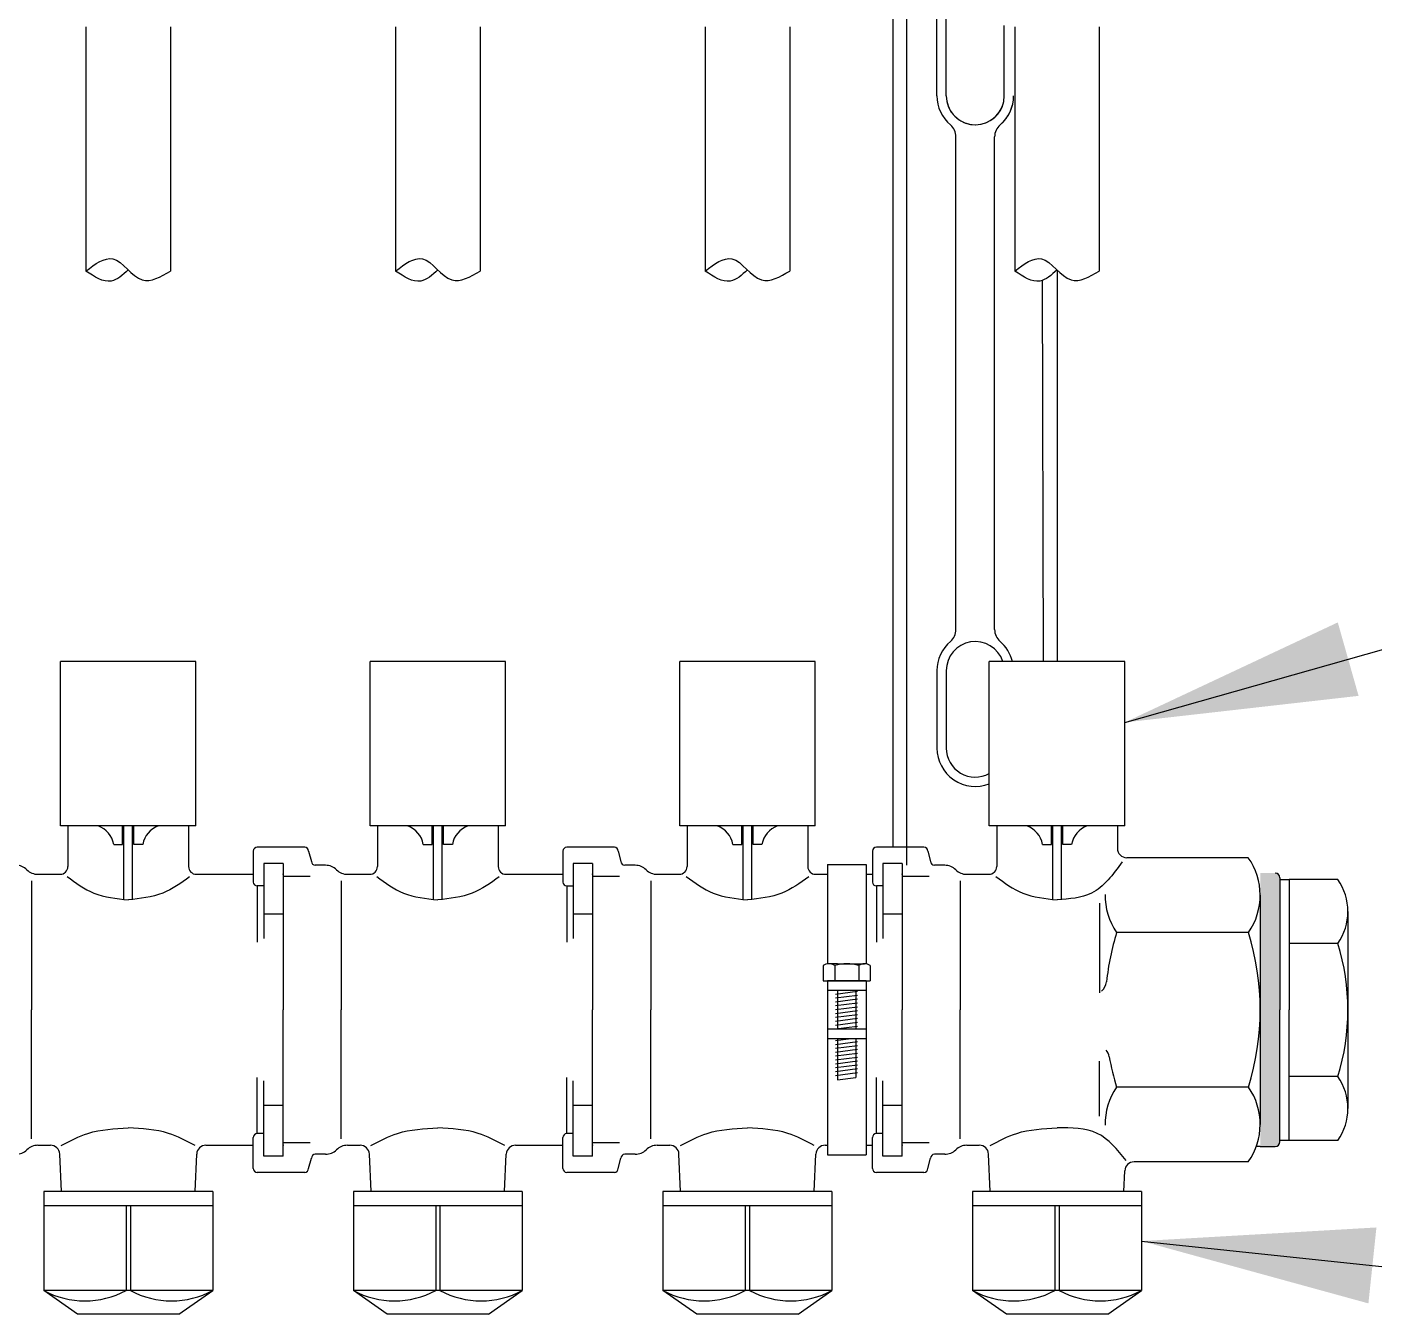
# Paper-space layout 'M&T INST' of a CAD drawing. Header units: inches. Extents: x 0.2 to 34.4, y 0.5 to 23.
# Drawn here: x 16.584 to 17.491, y 13.458 to 14.324 of the extents above; entities that cross this region are included whole.
import ezdxf

# ---------------------------------------------------------------- set-up
doc = ezdxf.new("R2010")
doc.units = ezdxf.units.IN
doc.header["$MEASUREMENT"] = 0
for name, color, linetype in [('D_DTTXT', 7, 'Continuous'), ('D_OBJECTS', 4, 'Continuous'), ('D_PEX TUBING', 6, 'Continuous'), ('Title Block', 7, 'Continuous')]:
    doc.layers.add(name, color=color, linetype=linetype)
doc.styles.get("Standard").update_dxf_attribs({"font": 'arial.ttf'})
doc.dimstyles.get("Standard").update_dxf_attribs({"dimtxt": 4, "dimasz": 6, "dimexe": 0.18, "dimexo": 0.0625, "dimgap": 0.09, "dimtad": 0, "dimtih": 1, "dimtoh": 1, "dimdec": 4, "dimzin": 0, "dimdsep": 46, "dimlunit": 4, "dimtxsty": 'Standard', "dimcen": 0.09, "dimadec": 0, "dimazin": 0, "dimtfac": 1, "dimtdec": 4, "dimtofl": 0, "dimtmove": 0, "dimatfit": 3, "dimfxl": 1, "dimtolj": 1, "dimtzin": 0, "dimarcsym": 0})

# ---------------------------------------------------------------- blocks, each defined once
blk = doc.blocks.new('SINGLE MANIFOLD')
at = {"layer": 'D_OBJECTS', "ltscale": 12}
h = blk.add_hatch(color=5, dxfattribs=at)
h.paths.add_polyline_path([(-2.53959, -3.3926, 0.414214), (-2.54209, -3.3901), (-2.55021, -3.3901), (-2.55021, -3.46366), (-2.53959, -3.46366)])
h.paths.add_polyline_path([(-2.53959, -3.46366), (-2.55021, -3.46366), (-2.55021, -3.53722), (-2.54209, -3.53722, 0.414214), (-2.53959, -3.53472)])
h = blk.add_hatch(color=5, dxfattribs=at)
h.paths.add_polyline_path([(-2.53959, -3.3926, 0.414214), (-2.54209, -3.3901), (-2.55021, -3.3901), (-2.55021, -3.46366), (-2.53959, -3.46366)])
h.paths.add_polyline_path([(-2.53959, -3.46366), (-2.55021, -3.46366), (-2.55021, -3.53722), (-2.54209, -3.53722, 0.414214), (-2.53959, -3.53472)])
for p, q in [((-2.74786, -3.37616), (-2.74786, -2.84158)), ((-2.74036, -3.38575), (-2.74036, -2.84158)), ((-2.72421, -2.97169), (-2.72421, -2.93003)), ((-2.71921, -2.97169), (-2.71921, -2.93003)), ((-2.68796, -2.97169), (-2.68796, -2.93387)), ((-2.714, -3.25903), (-2.714, -2.99376)), ((-2.69317, -3.25903), (-2.69317, -2.99376)), ((-2.65932, -3.27616), (-2.65936, -3.06568)), ((-2.66682, -3.27616), (-2.66744, -3.0709)), ((-2.72421, -3.2811), (-2.72421, -3.32277)), ((-2.71921, -3.2811), (-2.71921, -3.32277))]:
    blk.add_line(p, q, dxfattribs=at)
at = {"layer": 'D_OBJECTS', "color": 5, "ltscale": 12}
for p, q in [((-3.12311, -3.27616), (-3.19603, -3.27616)), ((-3.19603, -3.3647), (-3.19603, -3.27616)), ((-3.12311, -3.3647), (-3.12311, -3.27616)), ((-3.12311, -3.3647), (-3.12311, -3.27616)), ((-2.95645, -3.27616), (-3.02936, -3.27616)), ((-3.02936, -3.3647), (-3.02936, -3.27616)), ((-2.95645, -3.3647), (-2.95645, -3.27616)), ((-2.95645, -3.3647), (-2.95645, -3.27616)), ((-2.78978, -3.27616), (-2.8627, -3.27616)), ((-2.8627, -3.3647), (-2.8627, -3.27616)), ((-2.78978, -3.3647), (-2.78978, -3.27616)), ((-2.78978, -3.3647), (-2.78978, -3.27616)), ((-2.62311, -3.27616), (-2.69603, -3.27616)), ((-2.69603, -3.3647), (-2.69603, -3.27616)), ((-2.62311, -3.3647), (-2.62311, -3.27616)), ((-2.62311, -3.3647), (-2.62311, -3.27616)), ((-3.12311, -3.3647), (-3.19603, -3.3647)), ((-3.19207, -3.3647), (-3.19207, -3.38657)), ((-3.16264, -3.37463), (-3.16264, -3.3647)), ((-3.16191, -3.40422), (-3.16191, -3.3647)), ((-3.15724, -3.40424), (-3.15724, -3.3647)), ((-3.15651, -3.37463), (-3.15651, -3.3647)), ((-3.12707, -3.3647), (-3.12707, -3.38657)), ((-2.95645, -3.3647), (-3.02936, -3.3647)), ((-3.02541, -3.3647), (-3.02541, -3.38657)), ((-2.99597, -3.37463), (-2.99597, -3.3647)), ((-2.99524, -3.40422), (-2.99524, -3.3647)), ((-2.99057, -3.40424), (-2.99057, -3.3647)), ((-2.98984, -3.37463), (-2.98984, -3.3647)), ((-2.96041, -3.3647), (-2.96041, -3.38657)), ((-2.78978, -3.3647), (-2.8627, -3.3647)), ((-2.85874, -3.3647), (-2.85874, -3.38657)), ((-2.8293, -3.37463), (-2.8293, -3.3647)), ((-2.82858, -3.40422), (-2.82858, -3.3647)), ((-2.8239, -3.40424), (-2.8239, -3.3647)), ((-2.82318, -3.37463), (-2.82318, -3.3647)), ((-2.79374, -3.3647), (-2.79374, -3.38657)), ((-2.62311, -3.3647), (-2.69603, -3.3647)), ((-2.69207, -3.3647), (-2.69207, -3.38657)), ((-2.66264, -3.37463), (-2.66264, -3.3647)), ((-2.66191, -3.40422), (-2.66191, -3.3647)), ((-2.65724, -3.40424), (-2.65724, -3.3647)), ((-2.65651, -3.37463), (-2.65651, -3.3647)), ((-2.62707, -3.3647), (-2.62707, -3.3768)), ((-3.16739, -3.37463), (-3.16264, -3.37463)), ((-3.15176, -3.37463), (-3.15651, -3.37463)), ((-3.09224, -3.37824), (-3.09224, -3.39491)), ((-3.06455, -3.37616), (-3.09015, -3.37616)), ((-3.06247, -3.37824), (-3.06099, -3.38378)), ((-3.00072, -3.37463), (-2.99597, -3.37463)), ((-2.98509, -3.37463), (-2.98984, -3.37463)), ((-2.92557, -3.37824), (-2.92557, -3.39491)), ((-2.89789, -3.37616), (-2.92349, -3.37616)), ((-2.8958, -3.37824), (-2.89432, -3.38378)), ((-2.83406, -3.37463), (-2.8293, -3.37463)), ((-2.81842, -3.37463), (-2.82318, -3.37463)), ((-2.7589, -3.37824), (-2.7589, -3.39491)), ((-2.73122, -3.37616), (-2.75682, -3.37616)), ((-2.72914, -3.37824), (-2.72765, -3.38378)), ((-2.66739, -3.37463), (-2.66264, -3.37463)), ((-2.65176, -3.37463), (-2.65651, -3.37463)), ((-3.08666, -3.38495), (-3.08666, -3.42533)), ((-3.07624, -3.38495), (-3.08666, -3.38495)), ((-3.07624, -3.38495), (-3.07624, -3.46366)), ((-3.05332, -3.38586), (-3.0589, -3.38586)), ((-2.91999, -3.38495), (-2.91999, -3.42533)), ((-2.90957, -3.38495), (-2.91999, -3.38495)), ((-2.90957, -3.38495), (-2.90957, -3.46366)), ((-2.88666, -3.38586), (-2.89224, -3.38586)), ((-2.78322, -3.38553), (-2.78322, -3.43898)), ((-2.78322, -3.38553), (-2.76239, -3.38553)), ((-2.76239, -3.38553), (-2.76239, -3.43898)), ((-2.75332, -3.38495), (-2.75332, -3.42533)), ((-2.74291, -3.38495), (-2.75332, -3.38495)), ((-2.74291, -3.38495), (-2.74291, -3.46366)), ((-2.71999, -3.38586), (-2.72557, -3.38586)), ((-2.55663, -3.3818), (-2.62207, -3.3818)), ((-3.20821, -3.39074), (-3.19624, -3.39074)), ((-3.12291, -3.39074), (-3.09224, -3.39074)), ((-3.09572, -3.39074), (-3.09224, -3.39074)), ((-3.09572, -3.39074), (-3.09224, -3.39074)), ((-3.08666, -3.39199), (-3.08666, -3.39699)), ((-3.07624, -3.39199), (-3.07624, -3.46366)), ((-3.06169, -3.39199), (-3.07624, -3.39199)), ((-3.04154, -3.39074), (-3.02957, -3.39074)), ((-2.95624, -3.39074), (-2.92557, -3.39074)), ((-2.91999, -3.39199), (-2.91999, -3.39699)), ((-2.90957, -3.39199), (-2.90957, -3.46366)), ((-2.89503, -3.39199), (-2.90957, -3.39199)), ((-2.87488, -3.39074), (-2.86291, -3.39074)), ((-2.78957, -3.39074), (-2.78322, -3.39074)), ((-2.76239, -3.39074), (-2.7589, -3.39074)), ((-2.75332, -3.39199), (-2.75332, -3.39699)), ((-2.74291, -3.39199), (-2.74291, -3.46366)), ((-2.72836, -3.39199), (-2.74291, -3.39199)), ((-2.70821, -3.39074), (-2.69624, -3.39074)), ((-2.53959, -3.3926), (-2.53959, -3.46366)), ((-2.53959, -3.3926), (-2.53959, -3.46366)), ((-2.53959, -3.39357), (-2.53459, -3.39357)), ((-2.53959, -3.39357), (-2.53459, -3.39357)), ((-2.53959, -3.39357), (-2.53459, -3.39357)), ((-2.53459, -3.39357), (-2.53459, -3.46366)), ((-2.53459, -3.39357), (-2.53459, -3.46366)), ((-2.53459, -3.39357), (-2.53459, -3.46366)), ((-2.50837, -3.39357), (-2.53459, -3.39357)), ((-3.21166, -3.3942), (-3.21166, -3.46366)), ((-3.09015, -3.39699), (-3.09015, -3.42725)), ((-3.08666, -3.39699), (-3.09015, -3.39699)), ((-3.04499, -3.3942), (-3.04499, -3.46366)), ((-2.92349, -3.39699), (-2.92349, -3.42725)), ((-2.92349, -3.39699), (-2.91999, -3.39699)), ((-2.87832, -3.3942), (-2.87832, -3.46366)), ((-2.75682, -3.39699), (-2.75682, -3.42725)), ((-2.75332, -3.39699), (-2.75682, -3.39699)), ((-2.71166, -3.3942), (-2.71166, -3.46366)), ((-2.63676, -3.40634), (-2.63676, -3.4545)), ((-2.55021, -3.40199), (-2.55021, -3.52532)), ((-2.55021, -3.40199), (-2.55021, -3.52532)), ((-3.07624, -3.41213), (-3.08666, -3.41213)), ((-2.90957, -3.41213), (-2.91999, -3.41213)), ((-2.74291, -3.41213), (-2.75332, -3.41213)), ((-2.50298, -3.41075), (-2.50298, -3.51682)), ((-2.55648, -3.42197), (-2.62747, -3.42197)), ((-2.50837, -3.42793), (-2.53459, -3.42793)), ((-2.78544, -3.4399), (-2.78544, -3.44803)), ((-2.7778, -3.4389), (-2.78233, -3.4389)), ((-2.77924, -3.43987), (-2.77924, -3.44803)), ((-2.7778, -3.4389), (-2.7678, -3.4389)), ((-2.7678, -3.4389), (-2.76328, -3.4389)), ((-2.7678, -3.4389), (-2.76328, -3.4389)), ((-2.76636, -3.43987), (-2.76636, -3.44803)), ((-2.76016, -3.4399), (-2.76016, -3.44803)), ((-2.78544, -3.44803), (-2.76016, -3.44803)), ((-2.76239, -3.44803), (-2.78322, -3.44803)), ((-2.78322, -3.44803), (-2.78322, -3.54178)), ((-2.76239, -3.44803), (-2.76239, -3.54178)), ((-2.76239, -3.45324), (-2.78322, -3.45324)), ((-2.77888, -3.45518), (-2.76706, -3.45364)), ((-2.77888, -3.45727), (-2.76706, -3.45573)), ((-2.77888, -3.45935), (-2.76706, -3.45781)), ((-2.7778, -3.45324), (-2.7778, -3.47407)), ((-2.7678, -3.45324), (-2.7678, -3.47407)), ((-3.21166, -3.53311), (-3.21166, -3.46366)), ((-3.07624, -3.54236), (-3.07624, -3.46366)), ((-3.07624, -3.53532), (-3.07624, -3.46366)), ((-3.04499, -3.53311), (-3.04499, -3.46366)), ((-2.90957, -3.54236), (-2.90957, -3.46366)), ((-2.90957, -3.53532), (-2.90957, -3.46366)), ((-2.87832, -3.53311), (-2.87832, -3.46366)), ((-2.77888, -3.46143), (-2.76706, -3.4599)), ((-2.77888, -3.46352), (-2.76706, -3.46198)), ((-2.77888, -3.4656), (-2.76706, -3.46406)), ((-2.77888, -3.46769), (-2.76706, -3.46615)), ((-2.74291, -3.54236), (-2.74291, -3.46366)), ((-2.74291, -3.53532), (-2.74291, -3.46366)), ((-2.71166, -3.53311), (-2.71166, -3.46366)), ((-2.53959, -3.53472), (-2.53959, -3.46366)), ((-2.53959, -3.53472), (-2.53959, -3.46366)), ((-2.53459, -3.53375), (-2.53459, -3.46366)), ((-2.53459, -3.53375), (-2.53459, -3.46366)), ((-2.53459, -3.53375), (-2.53459, -3.46366)), ((-2.77888, -3.46977), (-2.76706, -3.46823)), ((-2.77888, -3.47185), (-2.76706, -3.47031)), ((-2.77888, -3.47394), (-2.76706, -3.4724)), ((-2.76239, -3.47407), (-2.78322, -3.47407)), ((-2.76239, -3.47928), (-2.78322, -3.47928)), ((-2.77888, -3.48019), (-2.77192, -3.47928)), ((-2.77888, -3.48227), (-2.76706, -3.48073)), ((-2.7778, -3.47928), (-2.7778, -3.5014)), ((-2.7678, -3.47928), (-2.7678, -3.5001)), ((-2.77888, -3.48436), (-2.76706, -3.48282)), ((-2.77888, -3.48644), (-2.76706, -3.4849)), ((-2.77888, -3.48852), (-2.76706, -3.48698)), ((-2.77888, -3.49061), (-2.76706, -3.48907)), ((-2.77888, -3.49269), (-2.76706, -3.49115)), ((-2.77888, -3.49477), (-2.76706, -3.49323)), ((-2.77888, -3.49686), (-2.76706, -3.49532)), ((-2.63676, -3.52097), (-2.63676, -3.4914)), ((-3.09015, -3.53032), (-3.09015, -3.50006)), ((-3.08666, -3.54236), (-3.08666, -3.50198)), ((-2.92349, -3.53032), (-2.92349, -3.50006)), ((-2.91999, -3.54236), (-2.91999, -3.50198)), ((-2.77888, -3.49894), (-2.76706, -3.4974)), ((-2.7778, -3.5014), (-2.7678, -3.5001)), ((-2.75682, -3.53032), (-2.75682, -3.50006)), ((-2.75332, -3.54236), (-2.75332, -3.50198)), ((-2.50837, -3.49964), (-2.53459, -3.49964)), ((-2.55648, -3.50534), (-2.62747, -3.50534)), ((-2.55648, -3.50534), (-2.60931, -3.50534)), ((-3.07624, -3.51519), (-3.08666, -3.51519)), ((-2.90957, -3.51519), (-2.91999, -3.51519)), ((-2.74291, -3.51519), (-2.75332, -3.51519)), ((-3.08666, -3.53032), (-3.09015, -3.53032)), ((-3.08666, -3.53532), (-3.08666, -3.53032)), ((-2.91999, -3.53032), (-2.92349, -3.53032)), ((-2.91999, -3.53532), (-2.91999, -3.53032)), ((-2.75332, -3.53032), (-2.75682, -3.53032)), ((-2.75332, -3.53532), (-2.75332, -3.53032)), ((-3.20821, -3.53657), (-3.20143, -3.53657)), ((-3.11772, -3.53657), (-3.09572, -3.53657)), ((-3.09572, -3.53657), (-3.09224, -3.53657)), ((-3.09572, -3.53657), (-3.09224, -3.53657)), ((-3.09224, -3.54907), (-3.09224, -3.53241)), ((-3.06169, -3.53532), (-3.07624, -3.53532)), ((-3.04154, -3.53657), (-3.03476, -3.53657)), ((-2.95105, -3.53657), (-2.92557, -3.53657)), ((-2.92557, -3.54907), (-2.92557, -3.53241)), ((-2.89503, -3.53532), (-2.90957, -3.53532)), ((-2.87488, -3.53657), (-2.86809, -3.53657)), ((-2.78439, -3.53657), (-2.78322, -3.53657)), ((-2.78439, -3.53657), (-2.78322, -3.53657)), ((-2.78439, -3.53657), (-2.78322, -3.53657)), ((-2.76239, -3.53657), (-2.7589, -3.53657)), ((-2.7589, -3.54907), (-2.7589, -3.53241)), ((-2.72836, -3.53532), (-2.74291, -3.53532)), ((-2.70821, -3.53657), (-2.70143, -3.53657)), ((-2.55021, -3.53722), (-2.5523, -3.53722)), ((-2.55021, -3.53722), (-2.5523, -3.53722)), ((-2.55021, -3.53722), (-2.54209, -3.53722)), ((-2.55021, -3.53722), (-2.54209, -3.53722)), ((-2.53959, -3.53375), (-2.53459, -3.53375)), ((-2.53959, -3.53375), (-2.53459, -3.53375)), ((-2.53959, -3.53375), (-2.53459, -3.53375)), ((-2.50837, -3.534), (-2.53459, -3.534)), ((-3.19553, -3.56146), (-3.19643, -3.54135)), ((-3.12362, -3.56146), (-3.12271, -3.54135)), ((-3.07624, -3.54236), (-3.08666, -3.54236)), ((-3.06247, -3.54907), (-3.06099, -3.54353)), ((-3.05332, -3.54145), (-3.0589, -3.54145)), ((-3.02886, -3.56146), (-3.02977, -3.54135)), ((-2.95695, -3.56146), (-2.95605, -3.54135)), ((-2.90957, -3.54236), (-2.91999, -3.54236)), ((-2.8958, -3.54907), (-2.89432, -3.54353)), ((-2.88666, -3.54145), (-2.89224, -3.54145)), ((-2.8622, -3.56146), (-2.8631, -3.54135)), ((-2.79028, -3.56146), (-2.78938, -3.54135)), ((-2.78322, -3.54178), (-2.76239, -3.54178)), ((-2.74291, -3.54236), (-2.75332, -3.54236)), ((-2.72914, -3.54907), (-2.72765, -3.54353)), ((-2.71999, -3.54145), (-2.72557, -3.54145)), ((-2.69553, -3.56146), (-2.69643, -3.54135)), ((-2.55663, -3.54552), (-2.61812, -3.54552)), ((-3.06455, -3.55116), (-3.09015, -3.55116)), ((-2.89789, -3.55116), (-2.92349, -3.55116)), ((-2.73122, -3.55116), (-2.75682, -3.55116)), ((-2.62362, -3.56146), (-2.62312, -3.55029)), ((-3.1141, -3.56146), (-3.20505, -3.56146)), ((-3.20505, -3.56146), (-3.20505, -3.61481)), ((-3.1141, -3.56146), (-3.1141, -3.61481)), ((-2.94743, -3.56146), (-3.03838, -3.56146)), ((-3.03838, -3.56146), (-3.03838, -3.61481)), ((-2.94743, -3.56146), (-2.94743, -3.61481)), ((-2.78077, -3.56146), (-2.87171, -3.56146)), ((-2.87171, -3.56146), (-2.87171, -3.61481)), ((-2.78077, -3.56146), (-2.78077, -3.61481)), ((-2.6141, -3.56146), (-2.70505, -3.56146)), ((-2.70505, -3.56146), (-2.70505, -3.61481)), ((-2.6141, -3.56146), (-2.6141, -3.61481)), ((-3.1141, -3.56916), (-3.20505, -3.56916)), ((-3.16073, -3.56916), (-3.16073, -3.61481)), ((-3.15842, -3.56916), (-3.15842, -3.61481)), ((-2.94743, -3.56916), (-3.03838, -3.56916)), ((-2.99406, -3.56916), (-2.99406, -3.61481)), ((-2.99175, -3.56916), (-2.99175, -3.61481)), ((-2.78077, -3.56916), (-2.87171, -3.56916)), ((-2.8274, -3.56916), (-2.8274, -3.61481)), ((-2.82508, -3.56916), (-2.82508, -3.61481)), ((-2.6141, -3.56916), (-2.70505, -3.56916)), ((-2.66073, -3.56916), (-2.66073, -3.61481)), ((-2.65842, -3.56916), (-2.65842, -3.61481)), ((-3.18686, -3.62743), (-3.20505, -3.61481)), ((-3.1141, -3.61481), (-3.20505, -3.61481)), ((-3.13229, -3.62743), (-3.1141, -3.61481)), ((-3.02019, -3.62743), (-3.03838, -3.61481)), ((-2.94743, -3.61481), (-3.03838, -3.61481)), ((-2.96562, -3.62743), (-2.94743, -3.61481)), ((-2.85352, -3.62743), (-2.87171, -3.61481)), ((-2.78077, -3.61481), (-2.87171, -3.61481)), ((-2.79896, -3.62743), (-2.78077, -3.61481)), ((-2.68686, -3.62743), (-2.70505, -3.61481)), ((-2.6141, -3.61481), (-2.70505, -3.61481)), ((-2.63229, -3.62743), (-2.6141, -3.61481)), ((-3.13229, -3.62743), (-3.18686, -3.62743)), ((-2.96562, -3.62743), (-3.02019, -3.62743)), ((-2.79896, -3.62743), (-2.85352, -3.62743)), ((-2.63229, -3.62743), (-2.68686, -3.62743))]:
    blk.add_line(p, q, dxfattribs=at)
at = {"layer": 'D_OBJECTS', "ltscale": 12}
for centre, radius, start, end in [((-2.70359, -2.97169), 0.02063, 180, 229.64798), ((-2.70359, -2.97169), 0.02063, 180, 229.64798), ((-2.70359, -2.97169), 0.02063, 180, 229.64798), ((-2.70359, -2.97169), 0.01562, 180, 0), ((-2.70359, -2.97169), 0.01562, 180, 0), ((-2.70359, -2.97169), 0.01562, 180, 341.54947), ((-2.70359, -2.97169), 0.02063, 310.35202, 0), ((-2.70359, -2.97169), 0.02063, 310.35202, 0), ((-2.70359, -2.97169), 0.02063, 310.35202, 346.12751), ((-2.72234, -2.99376), 0.00833, 0, 49.64798), ((-2.72234, -2.99376), 0.00833, 0, 49.64798), ((-2.72234, -2.99376), 0.00833, 0, 49.64798), ((-2.68484, -2.99376), 0.00833, 130.35202, 180), ((-2.68484, -2.99376), 0.00833, 130.35202, 180), ((-2.68484, -2.99376), 0.00833, 130.35202, 180), ((-2.72234, -3.25903), 0.00833, 310.35202, 0), ((-2.68484, -3.25903), 0.00833, 180, 229.64798), ((-2.70359, -3.2811), 0.02063, 130.35202, 180), ((-2.70359, -3.2811), 0.01562, 18.45053, 180), ((-2.70359, -3.2811), 0.02063, 13.87249, 49.64798), ((-2.70359, -3.32277), 0.02063, 180, 291.49196), ((-2.70359, -3.32277), 0.01562, 180, 298.9214)]:
    blk.add_arc(centre, radius, start, end, dxfattribs=at)
at = {"layer": 'D_OBJECTS', "color": 5, "ltscale": 12}
for centre, radius, start, end in [((-3.1802, -3.37697), 0.01303, 10.33192, 70.40358), ((-3.13894, -3.37697), 0.01303, 109.59642, 169.66808), ((-3.01354, -3.37697), 0.01303, 10.33192, 70.40358), ((-2.97227, -3.37697), 0.01303, 109.59642, 169.66808), ((-2.84687, -3.37697), 0.01303, 10.33192, 70.40358), ((-2.80561, -3.37697), 0.01303, 109.59642, 169.66808), ((-2.6802, -3.37697), 0.01303, 10.33192, 70.40358), ((-2.63894, -3.37697), 0.01303, 109.59642, 169.66808), ((-3.09015, -3.37824), 0.00208, 90, 180), ((-3.06455, -3.37824), 0.00208, 0, 90), ((-2.92349, -3.37824), 0.00208, 90, 180), ((-2.89789, -3.37824), 0.00208, 0, 90), ((-2.75682, -3.37824), 0.00208, 90, 180), ((-2.73122, -3.37824), 0.00208, 0, 90), ((-2.62207, -3.3768), 0.005, 180, 270), ((-3.21999, -3.3942), 0.00833, 45.03187, 90), ((-3.19624, -3.38657), 0.00417, 270, 0), ((-3.12291, -3.38657), 0.00417, 180, 270), ((-3.0589, -3.38378), 0.00208, 180, 270), ((-3.05332, -3.3942), 0.00833, 45.03187, 90), ((-3.02957, -3.38657), 0.00417, 270, 0), ((-2.95624, -3.38657), 0.00417, 180, 270), ((-2.89224, -3.38378), 0.00208, 180, 270), ((-2.88666, -3.3942), 0.00833, 45.03187, 90), ((-2.86291, -3.38657), 0.00417, 270, 0), ((-2.78957, -3.38657), 0.00417, 180, 270), ((-2.72557, -3.38378), 0.00208, 180, 270), ((-2.71999, -3.3942), 0.00833, 45.03187, 90), ((-2.69624, -3.38657), 0.00417, 270, 0), ((-2.58519, -3.40199), 0.03498, 325.16959, 35.26439), ((-2.58519, -3.40199), 0.03498, 325.16959, 35.26439), ((-3.20821, -3.38241), 0.00833, 225.03187, 270), ((-3.04154, -3.38241), 0.00833, 225.03187, 270), ((-2.87488, -3.38241), 0.00833, 225.03187, 270), ((-2.70821, -3.38241), 0.00833, 225.03187, 270), ((-2.54209, -3.3926), 0.0025, 0, 90), ((-2.54209, -3.3926), 0.0025, 0, 90), ((-2.53307, -3.41075), 0.03008, 0, 34.83041), ((-3.09015, -3.39491), 0.00208, 180, 270), ((-2.92349, -3.39491), 0.00208, 180, 270), ((-2.75682, -3.39491), 0.00208, 180, 270), ((-2.59876, -3.40199), 0.03498, 179.27253, 214.83041), ((-2.53307, -3.41075), 0.03008, 325.16959, 0), ((-2.49195, -3.46366), 0.14179, 162.90176, 173.89287), ((-2.692, -3.46366), 0.14179, 342.90176, 17.09824), ((-2.692, -3.46366), 0.14179, 342.90176, 17.09824), ((-2.62492, -3.46378), 0.12194, 342.90176, 17.09824), ((-2.78233, -3.44431), 0.0054, 55.16959, 125.26439), ((-2.7728, -3.4608), 0.0219, 72.90176, 107.09824), ((-2.76328, -3.44431), 0.0054, 54.73561, 124.83041), ((-2.64039, -3.44777), 0.0075, 309.52351, 353.89287), ((-2.63885, -3.49023), 0.0075, 10.25472, 40.97881), ((-2.49195, -3.46366), 0.14179, 190.25472, 197.09824), ((-2.53307, -3.51682), 0.03008, 0, 34.83041), ((-2.59876, -3.52532), 0.03498, 145.16959, 180.72747), ((-2.58519, -3.52532), 0.03498, 324.73561, 34.83041), ((-2.58519, -3.52532), 0.03498, 324.73561, 34.83041), ((-2.53307, -3.51682), 0.03008, 325.16959, 0), ((-3.09015, -3.53241), 0.00208, 90, 180), ((-2.92349, -3.53241), 0.00208, 90, 180), ((-2.75682, -3.53241), 0.00208, 90, 180), ((-3.20821, -3.54491), 0.00833, 90, 134.96813), ((-3.20143, -3.54157), 0.005, 2.57043, 90), ((-3.11772, -3.54157), 0.005, 90, 177.42957), ((-3.04154, -3.54491), 0.00833, 90, 134.96813), ((-3.03476, -3.54157), 0.005, 2.57043, 90), ((-2.95105, -3.54157), 0.005, 90, 177.42957), ((-2.87488, -3.54491), 0.00833, 90, 134.96813), ((-2.86809, -3.54157), 0.005, 2.57043, 90), ((-2.78439, -3.54157), 0.005, 90, 177.42957), ((-2.70821, -3.54491), 0.00833, 90, 134.96813), ((-2.70143, -3.54157), 0.005, 2.57043, 90), ((-2.54209, -3.53472), 0.0025, 270, 0), ((-2.54209, -3.53472), 0.0025, 270, 0), ((-3.21999, -3.53311), 0.00833, 270, 314.96813), ((-3.0589, -3.54353), 0.00208, 90, 180), ((-3.05332, -3.53311), 0.00833, 270, 314.96813), ((-2.89224, -3.54353), 0.00208, 90, 180), ((-2.88666, -3.53311), 0.00833, 270, 314.96813), ((-2.72557, -3.54353), 0.00208, 90, 180), ((-2.71999, -3.53311), 0.00833, 270, 314.96813), ((-2.61812, -3.55052), 0.005, 90, 177.42957), ((-3.09015, -3.54907), 0.00208, 180, 270), ((-3.06455, -3.54907), 0.00208, 270, 0), ((-2.92349, -3.54907), 0.00208, 180, 270), ((-2.89789, -3.54907), 0.00208, 270, 0), ((-2.75682, -3.54907), 0.00208, 180, 270), ((-2.73122, -3.54907), 0.00208, 270, 0), ((-3.18289, -3.57296), 0.04735, 242.10034, 297.89966), ((-3.13626, -3.57296), 0.04735, 242.10034, 297.89966), ((-3.01622, -3.57296), 0.04735, 242.10034, 297.89966), ((-2.96959, -3.57296), 0.04735, 242.10034, 297.89966), ((-2.84955, -3.57296), 0.04735, 242.10034, 297.89966), ((-2.80293, -3.57296), 0.04735, 242.10034, 297.89966), ((-2.68289, -3.57296), 0.04735, 242.10034, 297.89966), ((-2.63626, -3.57296), 0.04735, 242.10034, 297.89966)]:
    blk.add_arc(centre, radius, start, end, dxfattribs=at)
for points in [[(-2.62452, -3.38408), (-2.64103, -3.4009), (-2.65951, -3.40447)], [(-3.19248, -3.39187), (-3.17804, -3.40082), (-3.15957, -3.40447)], [(-3.12655, -3.39202), (-3.14103, -3.4009), (-3.15951, -3.40447)], [(-3.02581, -3.39187), (-3.01137, -3.40082), (-2.99291, -3.40447)], [(-2.95989, -3.39202), (-2.97436, -3.4009), (-2.99285, -3.40447)], [(-2.85915, -3.39187), (-2.84471, -3.40082), (-2.82624, -3.40447)], [(-2.79322, -3.39202), (-2.8077, -3.4009), (-2.82618, -3.40447)], [(-2.69248, -3.39187), (-2.67804, -3.40082), (-2.65957, -3.40447)], [(-3.19559, -3.53678), (-3.18124, -3.53017), (-3.15957, -3.52722)], [(-3.12356, -3.53678), (-3.13791, -3.53017), (-3.15957, -3.52722)], [(-3.02892, -3.53678), (-3.01457, -3.53017), (-2.99291, -3.52722)], [(-2.95689, -3.53678), (-2.97124, -3.53017), (-2.99291, -3.52722)], [(-2.86225, -3.53678), (-2.8479, -3.53017), (-2.82624, -3.52722)], [(-2.79023, -3.53678), (-2.80458, -3.53017), (-2.82624, -3.52722)], [(-2.69559, -3.53678), (-2.68124, -3.53017), (-2.65957, -3.52722)], [(-2.62239, -3.54483), (-2.63791, -3.53017), (-2.65957, -3.52722)]]:
    blk.add_spline(points, degree=3, dxfattribs=at)
for p in [(-3.07624, -3.39074), (-2.90957, -3.39074), (-3.07624, -3.53657), (-2.90957, -3.53657), (-2.74291, -3.53657)]:
    blk.add_point(p, dxfattribs=at)
at = {"layer": 'D_OBJECTS', "ltscale": 12}
blk.add_point((-2.74291, -3.39074), dxfattribs=at)
at = {"layer": 'D_PEX TUBING', "ltscale": 12}
for p, q in [((-3.18231, -2.93463), (-3.18231, -3.066)), ((-3.13684, -2.93463), (-3.13684, -3.066)), ((-3.01564, -2.93463), (-3.01564, -3.066)), ((-2.97017, -2.93463), (-2.97017, -3.066)), ((-2.84898, -2.93463), (-2.84898, -3.066)), ((-2.8035, -2.93463), (-2.8035, -3.066)), ((-2.68231, -2.93463), (-2.68231, -3.066)), ((-2.63684, -2.93463), (-2.63684, -3.066))]:
    blk.add_line(p, q, dxfattribs=at)
for points in [[(-3.18231, -3.066), (-3.16792, -3.05947), (-3.15203, -3.07078), (-3.13684, -3.066)], [(-3.01564, -3.066), (-3.00125, -3.05947), (-2.98536, -3.07078), (-2.97017, -3.066)], [(-2.84898, -3.066), (-2.83459, -3.05947), (-2.8187, -3.07078), (-2.8035, -3.066)], [(-2.68231, -3.066), (-2.66792, -3.05947), (-2.65203, -3.07078), (-2.63684, -3.066)]]:
    blk.add_spline(points, degree=3, dxfattribs=at)
for points in [[(-3.15956, -3.0654), (-3.16255, -3.06816), (-3.16965, -3.07449), (-3.1777, -3.06909), (-3.18231, -3.066)], [(-2.99289, -3.0654), (-2.99588, -3.06816), (-3.00299, -3.07449), (-3.01103, -3.06909), (-3.01564, -3.066)], [(-2.82623, -3.0654), (-2.82922, -3.06816), (-2.83632, -3.07449), (-2.84437, -3.06909), (-2.84898, -3.066)], [(-2.65956, -3.0654), (-2.66255, -3.06816), (-2.66965, -3.07449), (-2.6777, -3.06909), (-2.68231, -3.066)]]:
    blk.add_open_spline(points, degree=3, knots=[0.3675851, 0.3675851, 0.3675851, 0.3675851, 0.5168545, 0.7170984, 0.7170984, 0.7170984, 0.7170984], dxfattribs=at)
at = {"layer": 'D_DTTXT'}
for points in [[(-2.62311, -3.30897), (-1.64893, -3.03313)], [(-2.6141, -3.58814), (-1.65852, -3.68897)]]:
    blk.add_leader(points, dimstyle='Standard', override={"dimasz": 0.125}, dxfattribs=at)

psp = doc.layouts.new('M&T INST')

# ---------------------------------------------------------------- block references
at = {"layer": 'Title Block', "xscale": 1.25, "yscale": 1.25, "zscale": 1.25}
psp.add_blockref('SINGLE MANIFOLD', (20.60171, 17.99239), dxfattribs=at)

doc.saveas('drawing.dxf')
